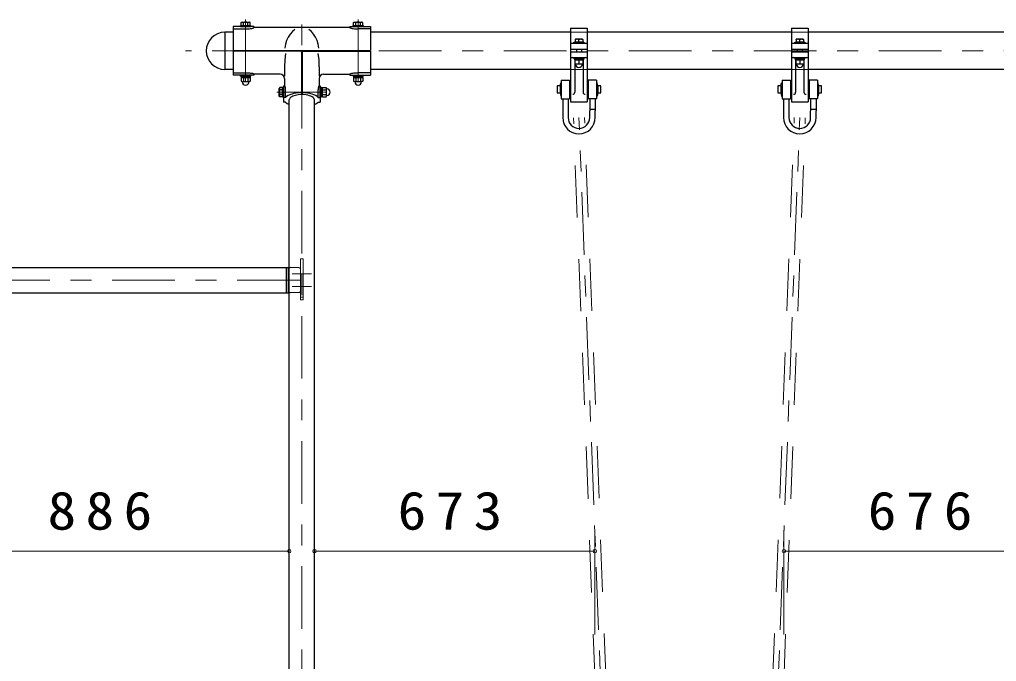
# Model space of a CAD drawing. Units: millimetres on the paper, scale 1:50. Extents: x 200 to 618, y 141 to 438.
# Drawn here: x 295.38 to 342.27, y 229.8 to 260.59 of the extents above; entities that cross this region are included whole.
import ezdxf

# ---------------------------------------------------------------- set-up
doc = ezdxf.new("R2010")
doc.units = ezdxf.units.MM
doc.linetypes.add('USER1', pattern=[4.5, 2.5, -2])
doc.linetypes.add('USER2', pattern=[6, 3, -1, 1, -1])
doc.layers.add('線', color=2, linetype='Continuous', lineweight=25)
doc.layers.add('補助', color=2, linetype='Continuous', lineweight=13)
doc.styles.add('ＭＳ ゴシック', font='')
doc.styles.get('ＭＳ ゴシック').set_extended_font_data('MS Gothic')

# ---------------------------------------------------------------- blocks, each defined once
blk = doc.blocks.new('dimension_origin')
at = {"color": 0, "linetype": 'Continuous', "lineweight": -2}
blk.add_circle((0, 0), 1.25, dxfattribs=at)

msp = doc.modelspace()

# ---------------------------------------------------------------- linework, layer by layer
at = {"layer": '線', "color": 7}
for p, q in [((306.629, 260.258), (305.629, 260.258)), ((305.629, 260.258), (305.629, 259.113)), ((306.629, 260.258), (306.629, 260.213)), ((311.229, 260.258), (311.229, 260.213)), ((311.229, 260.258), (312.229, 260.258)), ((312.229, 260.258), (312.229, 259.113)), ((305.629, 259.983), (305.229, 259.983)), ((311.229, 260.213), (306.629, 260.213)), ((321.829, 259.983), (312.229, 259.983)), ((332.429, 259.983), (322.629, 259.983)), ((344.429, 259.983), (333.229, 259.983)), ((305.629, 259.071), (305.629, 257.926)), ((312.229, 259.071), (312.229, 257.926)), ((305.629, 258.201), (305.229, 258.201)), ((306.629, 257.926), (305.629, 257.926)), ((306.629, 257.971), (306.629, 257.926)), ((307.849, 257.971), (306.629, 257.971)), ((307.894, 257.971), (307.849, 257.971)), ((309.964, 257.971), (310.009, 257.971)), ((310.009, 257.971), (311.229, 257.971)), ((311.229, 257.971), (311.229, 257.926)), ((311.229, 257.926), (312.229, 257.926)), ((321.829, 258.201), (312.229, 258.201)), ((332.429, 258.201), (322.629, 258.201)), ((344.429, 258.201), (333.229, 258.201)), ((308.094, 257.771), (308.094, 257.411)), ((309.764, 257.771), (309.764, 257.411)), ((308.054, 257.411), (308.094, 257.411)), ((308.054, 257.411), (308.054, 256.86)), ((309.762, 257.411), (309.804, 257.411)), ((309.804, 257.411), (309.804, 256.86)), ((308.147, 256.86), (308.054, 256.86)), ((308.054, 256.86), (308.054, 256.626)), ((308.147, 256.626), (308.054, 256.626)), ((308.324, 201.332), (308.324, 256.743)), ((309.534, 201.332), (309.534, 256.743)), ((309.712, 256.86), (309.804, 256.86)), ((309.712, 256.626), (309.804, 256.626)), ((309.804, 256.86), (309.804, 256.626)), ((292.229, 248.697), (308.269, 248.697)), ((308.269, 248.697), (308.269, 247.487)), ((292.229, 247.487), (308.269, 247.487))]:
    msp.add_line(p, q, dxfattribs=at)
at = {"layer": '線'}
for p, q in [((305.989, 260.308), (306.469, 260.308)), ((305.989, 260.258), (305.989, 260.308)), ((305.989, 260.258), (306.469, 260.258)), ((306.01, 260.445), (306.049, 260.468)), ((306.01, 260.308), (306.01, 260.445)), ((306.01, 260.308), (306.449, 260.308)), ((306.049, 260.468), (306.409, 260.468)), ((306.12, 260.308), (306.12, 260.445)), ((306.339, 260.308), (306.339, 260.445)), ((306.449, 260.445), (306.409, 260.468)), ((306.449, 260.308), (306.449, 260.445)), ((306.469, 260.308), (306.469, 260.258)), ((311.389, 260.308), (311.869, 260.308)), ((311.389, 260.258), (311.389, 260.308)), ((311.389, 260.258), (311.869, 260.258)), ((311.41, 260.445), (311.449, 260.468)), ((311.41, 260.308), (311.41, 260.445)), ((311.41, 260.308), (311.849, 260.308)), ((311.449, 260.468), (311.809, 260.468)), ((311.52, 260.308), (311.52, 260.445)), ((311.739, 260.308), (311.739, 260.445)), ((311.849, 260.445), (311.809, 260.468)), ((311.849, 260.308), (311.849, 260.445)), ((311.869, 260.308), (311.869, 260.258)), ((305.229, 259.983), (305.229, 258.201)), ((305.629, 260.142), (306.229, 260.142)), ((312.229, 260.142), (311.629, 260.142)), ((321.829, 260.183), (322.629, 260.183)), ((321.829, 260.183), (321.829, 256.641)), ((322.629, 260.183), (322.629, 256.641)), ((332.429, 260.183), (333.229, 260.183)), ((332.429, 260.183), (332.429, 256.641)), ((333.229, 260.183), (333.229, 256.641)), ((321.829, 259.453), (322.629, 259.453)), ((321.989, 259.503), (322.469, 259.503)), ((321.989, 259.453), (321.989, 259.503)), ((321.989, 259.453), (322.469, 259.453)), ((322.049, 259.643), (322.059, 259.653)), ((322.049, 259.643), (322.049, 259.503)), ((322.409, 259.503), (322.049, 259.503)), ((322.399, 259.653), (322.059, 259.653)), ((322.229, 259.503), (322.229, 259.63)), ((322.409, 259.643), (322.399, 259.653)), ((322.409, 259.643), (322.409, 259.503)), ((322.469, 259.503), (322.469, 259.453)), ((332.429, 259.453), (333.229, 259.453)), ((332.589, 259.503), (333.069, 259.503)), ((332.589, 259.453), (332.589, 259.503)), ((332.589, 259.453), (333.069, 259.453)), ((332.649, 259.643), (332.659, 259.653)), ((332.649, 259.643), (332.649, 259.503)), ((333.009, 259.503), (332.649, 259.503)), ((332.999, 259.653), (332.659, 259.653)), ((332.829, 259.503), (332.829, 259.63)), ((333.009, 259.643), (332.999, 259.653)), ((333.009, 259.643), (333.009, 259.503)), ((333.069, 259.503), (333.069, 259.453)), ((305.629, 259.113), (312.229, 259.113)), ((308.869, 259.071), (305.629, 259.071)), ((308.909, 259.031), (308.909, 256.996)), ((308.949, 259.031), (308.949, 256.996)), ((308.989, 259.071), (312.229, 259.071)), ((321.829, 259.173), (322.629, 259.173)), ((321.829, 259.051), (322.629, 259.051)), ((322.109, 259.173), (322.109, 259.051)), ((322.349, 259.173), (322.349, 259.051)), ((332.429, 259.173), (333.229, 259.173)), ((332.429, 259.051), (333.229, 259.051)), ((332.709, 259.173), (332.709, 259.051)), ((332.949, 259.173), (332.949, 259.051)), ((321.829, 258.771), (322.629, 258.771)), ((321.989, 258.771), (322.469, 258.771)), ((321.989, 258.721), (321.989, 258.771)), ((321.989, 258.721), (322.469, 258.721)), ((322.014, 258.721), (322.444, 258.721)), ((322.014, 258.721), (322.014, 258.661)), ((322.014, 258.661), (322.444, 258.661)), ((322.029, 258.671), (322.029, 257.107)), ((322.039, 258.661), (322.039, 258.467)), ((322.039, 258.661), (322.419, 258.661)), ((322.039, 258.467), (322.049, 258.461)), ((322.049, 258.461), (322.409, 258.461)), ((322.069, 258.451), (322.069, 258.461)), ((322.226, 258.661), (322.21, 258.721)), ((322.229, 258.661), (322.229, 258.484)), ((322.249, 258.661), (322.233, 258.721)), ((322.389, 258.451), (322.389, 258.461)), ((322.419, 258.467), (322.409, 258.461)), ((322.419, 258.661), (322.419, 258.467)), ((322.429, 258.671), (322.429, 257.107)), ((322.444, 258.721), (322.444, 258.661)), ((322.469, 258.771), (322.469, 258.721)), ((332.429, 258.771), (333.229, 258.771)), ((332.589, 258.771), (333.069, 258.771)), ((332.589, 258.721), (332.589, 258.771)), ((332.589, 258.721), (333.069, 258.721)), ((332.614, 258.721), (333.044, 258.721)), ((332.614, 258.721), (332.614, 258.661)), ((332.614, 258.661), (333.044, 258.661)), ((332.629, 258.671), (332.629, 257.107)), ((332.639, 258.661), (332.639, 258.467)), ((332.639, 258.661), (333.019, 258.661)), ((332.639, 258.467), (332.649, 258.461)), ((332.649, 258.461), (333.009, 258.461)), ((332.669, 258.451), (332.669, 258.461)), ((332.826, 258.661), (332.81, 258.721)), ((332.829, 258.661), (332.829, 258.484)), ((332.849, 258.661), (332.833, 258.721)), ((332.989, 258.451), (332.989, 258.461)), ((333.019, 258.467), (333.009, 258.461)), ((333.019, 258.661), (333.019, 258.467)), ((333.029, 258.671), (333.029, 257.107)), ((333.044, 258.721), (333.044, 258.661)), ((333.069, 258.771), (333.069, 258.721)), ((305.629, 258.042), (306.229, 258.042)), ((305.989, 257.926), (306.469, 257.926)), ((305.989, 257.876), (305.989, 257.926)), ((306.469, 257.926), (306.469, 257.876)), ((308.094, 258.331), (308.094, 257.871)), ((309.764, 258.331), (309.764, 257.871)), ((311.389, 257.926), (311.869, 257.926)), ((311.389, 257.876), (311.389, 257.926)), ((312.229, 258.042), (311.629, 258.042)), ((311.869, 257.926), (311.869, 257.876)), ((305.989, 257.876), (306.469, 257.876)), ((306.01, 257.816), (306.449, 257.816)), ((306.01, 257.816), (306.01, 257.639)), ((306.01, 257.639), (306.049, 257.616)), ((306.014, 257.876), (306.444, 257.876)), ((306.014, 257.876), (306.014, 257.816)), ((306.014, 257.816), (306.444, 257.816)), ((306.049, 257.616), (306.409, 257.616)), ((306.069, 257.606), (306.069, 257.616)), ((306.12, 257.816), (306.12, 257.639)), ((306.226, 257.816), (306.21, 257.876)), ((306.249, 257.816), (306.233, 257.876)), ((306.339, 257.816), (306.339, 257.639)), ((306.389, 257.606), (306.389, 257.616)), ((306.449, 257.639), (306.409, 257.616)), ((306.444, 257.876), (306.444, 257.816)), ((306.449, 257.816), (306.449, 257.639)), ((311.389, 257.876), (311.869, 257.876)), ((311.41, 257.816), (311.849, 257.816)), ((311.41, 257.816), (311.41, 257.639)), ((311.41, 257.639), (311.449, 257.616)), ((311.414, 257.876), (311.844, 257.876)), ((311.414, 257.876), (311.414, 257.816)), ((311.414, 257.816), (311.844, 257.816)), ((311.449, 257.616), (311.809, 257.616)), ((311.469, 257.606), (311.469, 257.616)), ((311.52, 257.816), (311.52, 257.639)), ((311.626, 257.816), (311.61, 257.876)), ((311.649, 257.816), (311.633, 257.876)), ((311.739, 257.816), (311.739, 257.639)), ((311.789, 257.606), (311.789, 257.616)), ((311.849, 257.639), (311.809, 257.616)), ((311.844, 257.876), (311.844, 257.816)), ((311.849, 257.816), (311.849, 257.639)), ((321.324, 257.411), (321.355, 257.558)), ((321.355, 257.558), (321.379, 257.553)), ((321.379, 257.691), (321.779, 257.691)), ((321.379, 257.691), (321.379, 256.791)), ((321.379, 257.553), (321.379, 256.929)), ((321.779, 257.691), (321.779, 256.791)), ((323.079, 257.691), (322.679, 257.691)), ((322.679, 257.691), (322.679, 256.791)), ((323.079, 257.691), (323.079, 256.791)), ((323.104, 257.558), (323.079, 257.553)), ((323.079, 257.553), (323.079, 256.929)), ((323.135, 257.411), (323.104, 257.558)), ((331.924, 257.411), (331.955, 257.558)), ((331.955, 257.558), (331.979, 257.553)), ((331.979, 257.691), (332.379, 257.691)), ((331.979, 257.691), (331.979, 256.791)), ((331.979, 257.553), (331.979, 256.929)), ((332.379, 257.691), (332.379, 256.791)), ((333.679, 257.691), (333.279, 257.691)), ((333.279, 257.691), (333.279, 256.791)), ((333.679, 257.691), (333.679, 256.791)), ((333.704, 257.558), (333.679, 257.553)), ((333.679, 257.553), (333.679, 256.929)), ((333.735, 257.411), (333.704, 257.558)), ((307.867, 257.33), (307.844, 257.291)), ((307.844, 256.931), (307.844, 257.291)), ((308.004, 257.33), (307.867, 257.33)), ((308.004, 257.221), (307.867, 257.221)), ((308.004, 257.001), (307.867, 257.001)), ((308.004, 256.871), (308.004, 257.351)), ((308.004, 257.351), (308.054, 257.351)), ((308.004, 256.892), (308.004, 257.33)), ((308.054, 256.871), (308.054, 257.351)), ((308.147, 256.86), (308.147, 257.228)), ((309.712, 256.86), (309.712, 257.228)), ((309.804, 256.871), (309.804, 257.351)), ((309.804, 257.351), (309.854, 257.351)), ((309.854, 256.871), (309.854, 257.351)), ((309.854, 256.896), (309.854, 257.326)), ((309.854, 257.326), (309.914, 257.326)), ((309.914, 257.13), (309.854, 257.114)), ((309.914, 257.108), (309.854, 257.092)), ((309.914, 256.892), (309.914, 257.33)), ((309.914, 257.33), (310.092, 257.33)), ((309.914, 256.896), (309.914, 257.326)), ((309.914, 257.221), (310.092, 257.221)), ((309.914, 257.001), (310.092, 257.001)), ((310.092, 257.33), (310.114, 257.291)), ((310.114, 256.931), (310.114, 257.291)), ((310.124, 257.271), (310.114, 257.271)), ((321.324, 257.411), (321.179, 257.411)), ((321.179, 257.411), (321.179, 257.071)), ((321.179, 257.071), (321.324, 257.071)), ((321.324, 257.411), (321.324, 257.071)), ((321.324, 257.071), (321.355, 256.924)), ((321.829, 257.411), (321.779, 257.411)), ((321.779, 257.071), (321.829, 257.071)), ((322.679, 257.411), (322.629, 257.411)), ((322.629, 257.071), (322.679, 257.071)), ((323.135, 257.071), (323.104, 256.924)), ((323.135, 257.411), (323.135, 257.071)), ((323.279, 257.411), (323.135, 257.411)), ((323.135, 257.071), (323.279, 257.071)), ((323.279, 257.071), (323.279, 257.411)), ((331.924, 257.411), (331.779, 257.411)), ((331.779, 257.411), (331.779, 257.071)), ((331.779, 257.071), (331.924, 257.071)), ((331.924, 257.411), (331.924, 257.071)), ((331.924, 257.071), (331.955, 256.924)), ((332.429, 257.411), (332.379, 257.411)), ((332.379, 257.071), (332.429, 257.071)), ((333.279, 257.411), (333.229, 257.411)), ((333.229, 257.071), (333.279, 257.071)), ((333.735, 257.071), (333.704, 256.924)), ((333.735, 257.411), (333.735, 257.071)), ((333.879, 257.411), (333.735, 257.411)), ((333.735, 257.071), (333.879, 257.071)), ((333.879, 257.071), (333.879, 257.411)), ((307.867, 256.892), (307.844, 256.931)), ((308.004, 256.892), (307.867, 256.892)), ((308.054, 256.871), (308.004, 256.871)), ((309.854, 256.871), (309.804, 256.871)), ((309.854, 256.896), (309.914, 256.896)), ((309.914, 256.892), (310.092, 256.892)), ((310.092, 256.892), (310.114, 256.931)), ((310.124, 256.951), (310.114, 256.951)), ((321.355, 256.924), (321.379, 256.929)), ((321.379, 256.791), (321.779, 256.791)), ((321.449, 256.791), (321.449, 255.891)), ((321.709, 256.791), (321.709, 255.891)), ((321.829, 256.641), (322.629, 256.641)), ((323.079, 256.791), (322.679, 256.791)), ((322.749, 256.791), (322.749, 256.211)), ((323.009, 256.791), (323.009, 256.211)), ((323.104, 256.924), (323.079, 256.929)), ((331.955, 256.924), (331.979, 256.929)), ((331.979, 256.791), (332.379, 256.791)), ((332.049, 256.791), (332.049, 255.891)), ((332.309, 256.791), (332.309, 255.891)), ((332.429, 256.641), (333.229, 256.641)), ((333.679, 256.791), (333.279, 256.791)), ((333.349, 256.791), (333.349, 256.211)), ((333.609, 256.791), (333.609, 256.211)), ((333.704, 256.924), (333.679, 256.929)), ((322.749, 256.291), (323.009, 256.291)), ((322.749, 255.891), (322.749, 256.211)), ((323.009, 255.891), (323.009, 256.211)), ((333.349, 256.291), (333.609, 256.291)), ((333.349, 255.891), (333.349, 256.211)), ((333.609, 255.891), (333.609, 256.211)), ((308.179, 248.697), (308.179, 247.487)), ((308.269, 248.697), (308.369, 248.692)), ((308.269, 248.592), (308.269, 247.592)), ((308.269, 247.487), (308.369, 247.492))]:
    msp.add_line(p, q, dxfattribs=at)
at = {"layer": '線', "color": 1, "linetype": 'USER2', "lineweight": 13}
for p, q in [((306.229, 260.592), (306.229, 257.592)), ((308.929, 201.368), (308.929, 260.357)), ((311.629, 260.592), (311.629, 257.592)), ((363.629, 259.092), (303.338, 259.092)), ((307.729, 257.111), (310.129, 257.111)), ((323.629, 219.332), (322.229, 255.891)), ((331.429, 219.332), (332.829, 255.891)), ((251.829, 248.092), (309.446, 248.092)), ((308.469, 248.392), (309.389, 248.392)), ((308.469, 247.792), (309.389, 247.792))]:
    msp.add_line(p, q, dxfattribs=at)
at = {"layer": '線', "color": 4, "linetype": 'USER1', "lineweight": 13}
for p, q in [((321.829, 259.983), (322.629, 259.983)), ((332.429, 259.983), (333.229, 259.983)), ((321.829, 258.201), (322.629, 258.201)), ((332.429, 258.201), (333.229, 258.201)), ((323.353, 219.622), (321.965, 255.881)), ((323.883, 219.642), (322.494, 255.901)), ((331.176, 219.642), (332.565, 255.901)), ((331.706, 219.622), (333.094, 255.881)), ((308.989, 249.107), (308.869, 249.107)), ((308.869, 247.142), (308.869, 249.107)), ((308.989, 247.142), (308.989, 249.107)), ((308.369, 248.692), (308.769, 248.692)), ((308.869, 248.592), (308.869, 247.592)), ((308.369, 247.492), (308.769, 247.492)), ((308.869, 247.27), (308.989, 247.27)), ((308.869, 247.142), (308.989, 247.142))]:
    msp.add_line(p, q, dxfattribs=at)
at = {"layer": '線'}
for points in [[(306.229, 260.142), (306.279, 260.143), (306.328, 260.144), (306.375, 260.147), (306.42, 260.151), (306.462, 260.155), (306.5, 260.161), (306.535, 260.167), (306.564, 260.174), (306.589, 260.182), (306.608, 260.19), (306.621, 260.199), (306.628, 260.207), (306.629, 260.21), (306.629, 260.213)], [(308.594, 260.113), (308.472, 260.019), (308.363, 259.897), (308.27, 259.751), (308.196, 259.585), (308.142, 259.404), (308.111, 259.213)], [(309.748, 259.213), (309.716, 259.404), (309.663, 259.585), (309.588, 259.751), (309.495, 259.897), (309.386, 260.019), (309.264, 260.113)], [(311.229, 260.213), (311.234, 260.202), (311.249, 260.191), (311.273, 260.181), (311.306, 260.171), (311.347, 260.163), (311.394, 260.156), (311.448, 260.15), (311.506, 260.146), (311.567, 260.143), (311.629, 260.142)], [(308.142, 258.971), (308.106, 258.655), (308.094, 258.331)], [(309.764, 258.331), (309.752, 258.655), (309.717, 258.971)], [(306.229, 258.042), (306.292, 258.041), (306.353, 258.038), (306.411, 258.034), (306.465, 258.028), (306.512, 258.021), (306.553, 258.013), (306.586, 258.003), (306.61, 257.993), (306.624, 257.982), (306.629, 257.971)], [(311.229, 257.971), (311.232, 257.979), (311.24, 257.988), (311.254, 257.996), (311.273, 258.003), (311.297, 258.01), (311.325, 258.017), (311.358, 258.023), (311.394, 258.028), (311.434, 258.033), (311.476, 258.037), (311.521, 258.039), (311.567, 258.041), (311.598, 258.042), (311.629, 258.042)], [(308.147, 257.228), (308.147, 257.251), (308.146, 257.273), (308.144, 257.295), (308.141, 257.315), (308.137, 257.334), (308.133, 257.352), (308.128, 257.368), (308.123, 257.381), (308.118, 257.392), (308.112, 257.401), (308.105, 257.407), (308.099, 257.41), (308.097, 257.411), (308.094, 257.411)], [(308.909, 256.996), (308.832, 256.991), (308.757, 256.982), (308.685, 256.97), (308.617, 256.955), (308.555, 256.937), (308.498, 256.916), (308.449, 256.892), (308.407, 256.866), (308.373, 256.839), (308.348, 256.81), (308.331, 256.78), (308.325, 256.75), (308.324, 256.746), (308.324, 256.743)], [(309.534, 256.743), (309.527, 256.78), (309.506, 256.816), (309.472, 256.851), (309.425, 256.884), (309.366, 256.913), (309.297, 256.939), (309.219, 256.96), (309.134, 256.977), (309.043, 256.989), (308.949, 256.996)], [(309.766, 257.411), (309.758, 257.41), (309.75, 257.404), (309.742, 257.393), (309.734, 257.379), (309.728, 257.36), (309.722, 257.338), (309.718, 257.313), (309.714, 257.286), (309.712, 257.258), (309.712, 257.228)]]:
    msp.add_lwpolyline(points, dxfattribs=at)
at = {"layer": '線', "color": 7}
for points in [[(308.909, 257.086), (308.784, 257.079), (308.663, 257.064), (308.549, 257.044), (308.443, 257.017), (308.348, 256.984), (308.266, 256.947), (308.199, 256.905), (308.147, 256.86)], [(309.712, 256.86), (309.66, 256.905), (309.593, 256.947), (309.511, 256.984), (309.416, 257.017), (309.31, 257.044), (309.195, 257.064), (309.074, 257.079), (308.949, 257.086)], [(308.147, 256.626), (308.221, 256.565), (308.324, 256.511)], [(309.534, 256.511), (309.637, 256.565), (309.712, 256.626)]]:
    msp.add_lwpolyline(points, dxfattribs=at)
at = {"layer": '線'}
for centre, radius, start, end in [((306.065, 260.35), 0.11, 60, 120), ((306.229, 260.192), 0.276, 66.5735, 113.4265), ((306.394, 260.35), 0.11, 60, 120), ((311.465, 260.35), 0.11, 60, 120), ((311.629, 260.192), 0.276, 66.5735, 113.4265), ((311.794, 260.35), 0.11, 60, 120), ((322.139, 259.401), 0.246, 68.5823, 111.4176), ((322.319, 259.401), 0.246, 68.5824, 111.4176), ((332.739, 259.401), 0.246, 68.5823, 111.4176), ((332.919, 259.401), 0.246, 68.5824, 111.4176), ((308.869, 259.031), 0.04, 0, 90), ((308.989, 259.031), 0.04, 90, 180), ((321.929, 258.671), 0.1, 0, 90), ((322.134, 258.741), 0.274, 249.7445, 290.2556), ((322.229, 258.451), 0.16, 180, 0), ((322.324, 258.741), 0.274, 249.7445, 290.2556), ((322.529, 258.671), 0.1, 90, 180), ((332.529, 258.671), 0.1, 0, 90), ((332.734, 258.741), 0.274, 249.7445, 290.2556), ((332.829, 258.451), 0.16, 180, 0), ((332.924, 258.741), 0.274, 249.7445, 290.2556), ((333.129, 258.671), 0.1, 90, 180), ((306.065, 257.734), 0.11, 240, 300), ((306.229, 257.606), 0.16, 180, 0), ((306.229, 257.892), 0.276, 246.5735, 293.4265), ((306.394, 257.734), 0.11, 240, 300), ((311.465, 257.734), 0.11, 240, 300), ((311.629, 257.606), 0.16, 180, 0), ((311.629, 257.892), 0.276, 246.5735, 293.4265), ((311.794, 257.734), 0.11, 240, 300), ((308.12, 257.111), 0.276, 156.5735, 203.4265), ((307.962, 257.276), 0.11, 150, 210), ((307.962, 256.946), 0.11, 150, 210), ((309.838, 257.111), 0.276, 336.5735, 23.4265), ((309.997, 257.276), 0.11, 330, 30), ((309.997, 256.946), 0.11, 330, 30), ((310.124, 257.111), 0.16, 270, 90), ((321.929, 257.107), 0.1, 270, 0), ((322.529, 257.107), 0.1, 180, 270), ((332.529, 257.107), 0.1, 270, 0), ((333.129, 257.107), 0.1, 180, 270), ((322.229, 255.891), 0.78, 180, 0), ((322.229, 255.891), 0.52, 180, 0), ((332.829, 255.891), 0.78, 180, 0), ((332.829, 255.891), 0.52, 180, 0), ((308.369, 248.592), 0.1, 90, 180), ((308.369, 247.592), 0.1, 180, 270)]:
    msp.add_arc(centre, radius, start, end, dxfattribs=at)
at = {"layer": '線', "color": 7}
for centre, radius, start, end in [((305.229, 259.092), 0.891, 90, 270), ((307.894, 257.771), 0.2, 0, 90), ((309.964, 257.771), 0.2, 90, 180)]:
    msp.add_arc(centre, radius, start, end, dxfattribs=at)
at = {"layer": '線', "color": 4, "linetype": 'USER1', "lineweight": 13}
for centre, start, end in [((308.769, 248.592), 0, 90), ((308.769, 247.592), 270, 0)]:
    msp.add_arc(centre, 0.1, start, end, dxfattribs=at)
at = {"layer": '補助'}
for p, q in [((308.324, 231.092), (308.324, 236.092)), ((309.534, 231.092), (309.534, 236.092)), ((322.99, 231.092), (322.99, 236.092)), ((332.068, 231.092), (332.068, 236.092)), ((290.596, 235.092), (308.324, 235.092)), ((309.534, 235.092), (322.99, 235.092)), ((332.068, 235.092), (345.59, 235.092))]:
    msp.add_line(p, q, dxfattribs=at)

# ---------------------------------------------------------------- block references
at = {"layer": '補助', "xscale": 0.0667, "yscale": 0.0667, "rotation": 180}
for p in [(308.324, 235.092), (322.99, 235.092)]:
    msp.add_blockref('dimension_origin', p, dxfattribs=at)
at = {"layer": '補助', "xscale": 0.0667, "yscale": 0.0667}
for p in [(309.534, 235.092), (332.068, 235.092)]:
    msp.add_blockref('dimension_origin', p, dxfattribs=at)

# ---------------------------------------------------------------- texts
at = {"layer": '補助', "char_height": 1.833, "attachment_point": 8, "style": 'ＭＳ ゴシック'}
for s, insert in [('\\T1.33;\\W1.1;886', (299.46, 236.092)), ('\\T1.33;\\W1.1;673', (316.262, 236.092)), ('\\T1.33;\\W1.1;676', (338.829, 236.092))]:
    msp.add_mtext(s, dxfattribs=dict(at, insert=insert))

doc.saveas('drawing.dxf')
